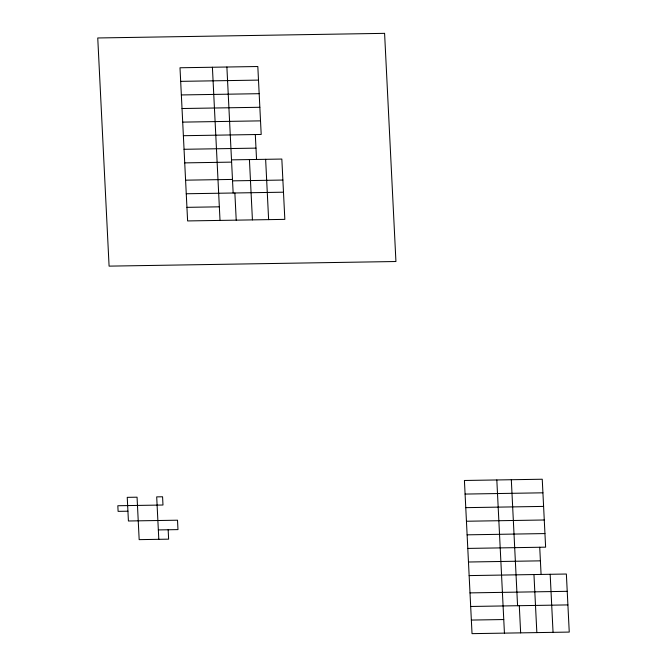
<?xml version="1.0" encoding="UTF-8"?>
<svg xmlns="http://www.w3.org/2000/svg" width="667" height="667" viewBox="0 0 667 667"><rect width="100%" height="100%" fill="white"/><g stroke="black" fill="none" stroke-linecap="round" stroke-linejoin="round"><path stroke-width="1" d="M180.674 81.357L258.496 80.107M181.349 94.947L259.171 93.688M182.024 108.529L259.847 107.279M182.7 122.119L260.522 120.869M183.375 135.709L261.197 134.451L257.821 66.517L179.998 67.767L187.61 220.935L284.834 219.368L281.833 159.054L231.507 159.863M184.05 149.291L255.986 148.132M184.726 162.881L231.616 162.123M185.584 180.173L232.475 179.423M232.55 180.857L282.875 180.048M186.26 193.763L283.483 192.196M186.935 207.345L219.343 206.828M465.091 494.072L542.921 492.813M127.922 511.205L118.101 511.356L117.826 505.744L162.981 505.019L162.573 496.782L156.695 496.873L158.804 539.32M465.766 507.654L543.597 506.403M466.441 521.244L544.272 519.993M158.337 529.923L177.981 529.606L177.514 520.202L128.414 520.994L127.239 497.349L137.06 497.19L139.17 539.636L168.626 539.161L168.159 529.765M467.117 534.834L544.947 533.575M467.792 548.416L545.623 547.165L542.246 479.231L464.415 480.482L472.028 633.65L569.251 632.083L566.366 574.029L469.143 575.596M468.467 562.006L540.403 560.847M470.002 592.888L567.225 591.321M470.677 606.478L567.9 604.911M471.352 620.06L503.76 619.543M550.167 574.287L553.051 632.349M539.728 547.265L541.079 574.437M533.959 574.554L536.843 632.608M519.293 605.694L520.644 632.866M511.314 479.723L517.575 605.719M496.823 479.957L504.435 633.125M265.633 159.313L268.626 219.635M255.311 134.551L256.545 159.455M249.425 159.571L252.426 219.893M234.867 192.98L236.218 220.152M226.888 67.017L233.15 193.005M212.406 67.25L220.018 220.418M384.592 33.35L97.749 37.969L109.088 266.133L395.931 261.514L384.592 33.35"/></g></svg>
